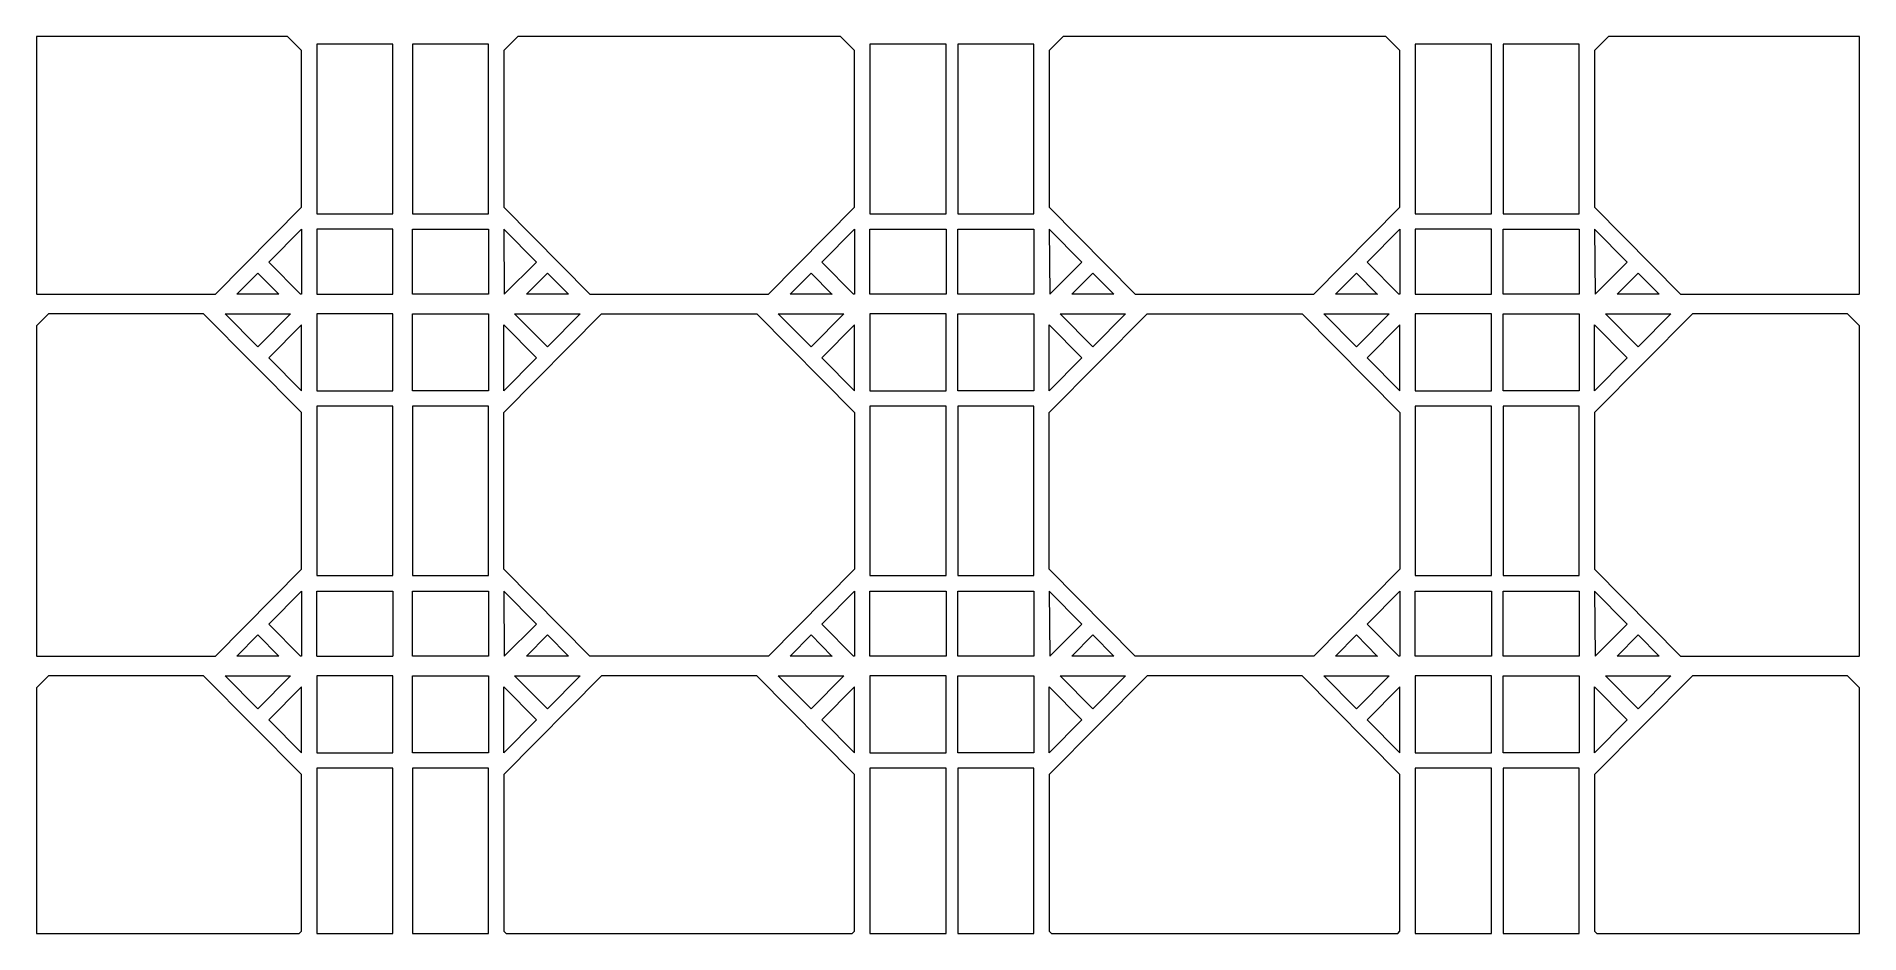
# Model space of a CAD drawing. Header units: millimetres. Extents: x -1200 to 1200, y -590 to 590.
import ezdxf

# ---------------------------------------------------------------- set-up
doc = ezdxf.new("R2010")
doc.units = ezdxf.units.MM
doc.header["$MEASUREMENT"] = 0
doc.layers.add('Layer 1', color=7, linetype='Continuous')

msp = doc.modelspace()

# ---------------------------------------------------------------- linework, layer by layer
at = {"layer": 'Layer 1', "color": 250, "lineweight": 9}
for points, knots in [([(-1200.05, 251.3248), (-1200.05, 251.3248), (-1200.05, 589.9734), (-1200.05, 589.9734), (-1200.05, 589.9734), (-869.6776, 589.9734), (-869.6776, 589.9734), (-869.6776, 589.9734), (-851.2222, 571.3541), (-851.2222, 571.3541), (-851.2222, 571.3541), (-851.2222, 365.2577), (-851.2222, 365.2577), (-851.2222, 365.2577), (-964.5364, 250.9375), (-964.5364, 250.9375), (-964.5364, 250.9375), (-1199.6661, 250.9375), (-1199.6661, 250.9375), (-1199.6661, 250.9375), (-1200.05, 251.3248), (-1200.05, 251.3248)], [0, 0, 0, 0, 0.142857143, 0.142857143, 0.142857143, 0.285714286, 0.285714286, 0.285714286, 0.428571429, 0.428571429, 0.428571429, 0.571428571, 0.571428571, 0.571428571, 0.714285714, 0.714285714, 0.714285714, 0.857142857, 0.857142857, 0.857142857, 1, 1, 1, 1]), ([(-730.8005, 356.8526), (-730.8005, 356.8526), (-831.1661, 356.8526), (-831.1661, 356.8526), (-831.1661, 356.8526), (-831.1661, 579.7164), (-831.1661, 579.7164), (-831.1661, 579.7164), (-730.8005, 579.7164), (-730.8005, 579.7164), (-730.8005, 579.7164), (-730.8005, 356.8526), (-730.8005, 356.8526)], [0, 0, 0, 0, 0.25, 0.25, 0.25, 0.5, 0.5, 0.5, 0.75, 0.75, 0.75, 1, 1, 1, 1]), ([(-604.8314, 356.8526), (-604.8314, 356.8526), (-705.197, 356.8526), (-705.197, 356.8526), (-705.197, 356.8526), (-705.197, 579.7164), (-705.197, 579.7164), (-705.197, 579.7164), (-604.8314, 579.7164), (-604.8314, 579.7164), (-604.8314, 579.7164), (-604.8314, 356.8526), (-604.8314, 356.8526)], [0, 0, 0, 0, 0.25, 0.25, 0.25, 0.5, 0.5, 0.5, 0.75, 0.75, 0.75, 1, 1, 1, 1]), ([(-566.3199, 589.9734), (-566.3199, 589.9734), (-141.4725, 589.9734), (-141.4725, 589.9734), (-141.4725, 589.9734), (-123.0171, 571.3541), (-123.0171, 571.3541), (-123.0171, 571.3541), (-123.0171, 365.2577), (-123.0171, 365.2577), (-123.0171, 365.2577), (-236.3314, 250.9375), (-236.3314, 250.9375), (-236.3314, 250.9375), (-471.4611, 250.9375), (-471.4611, 250.9375), (-471.4611, 250.9375), (-584.7753, 365.2577), (-584.7753, 365.2577), (-584.7753, 365.2577), (-584.7753, 571.3541), (-584.7753, 571.3541), (-584.7753, 571.3541), (-566.3199, 589.9734), (-566.3199, 589.9734)], [0, 0, 0, 0, 0.125, 0.125, 0.125, 0.25, 0.25, 0.25, 0.375, 0.375, 0.375, 0.5, 0.5, 0.5, 0.625, 0.625, 0.625, 0.75, 0.75, 0.75, 0.875, 0.875, 0.875, 1, 1, 1, 1]), ([(-2.5954, 356.8526), (-2.5954, 356.8526), (-102.961, 356.8526), (-102.961, 356.8526), (-102.961, 356.8526), (-102.961, 579.7164), (-102.961, 579.7164), (-102.961, 579.7164), (-2.5954, 579.7164), (-2.5954, 579.7164), (-2.5954, 579.7164), (-2.5954, 356.8526), (-2.5954, 356.8526)], [0, 0, 0, 0, 0.25, 0.25, 0.25, 0.5, 0.5, 0.5, 0.75, 0.75, 0.75, 1, 1, 1, 1]), ([(113.1172, 356.8526), (113.1172, 356.8526), (12.7516, 356.8526), (12.7516, 356.8526), (12.7516, 356.8526), (12.7516, 579.7164), (12.7516, 579.7164), (12.7516, 579.7164), (113.1172, 579.7164), (113.1172, 579.7164), (113.1172, 579.7164), (113.1172, 356.8526), (113.1172, 356.8526)], [0, 0, 0, 0, 0.25, 0.25, 0.25, 0.5, 0.5, 0.5, 0.75, 0.75, 0.75, 1, 1, 1, 1]), ([(151.6288, 589.9734), (151.6288, 589.9734), (576.4761, 589.9734), (576.4761, 589.9734), (576.4761, 589.9734), (594.9316, 571.3541), (594.9316, 571.3541), (594.9316, 571.3541), (594.9316, 365.2577), (594.9316, 365.2577), (594.9316, 365.2577), (481.6173, 250.9375), (481.6173, 250.9375), (481.6173, 250.9375), (246.4876, 250.9375), (246.4876, 250.9375), (246.4876, 250.9375), (133.1733, 365.2577), (133.1733, 365.2577), (133.1733, 365.2577), (133.1733, 571.3541), (133.1733, 571.3541), (133.1733, 571.3541), (151.6288, 589.9734), (151.6288, 589.9734)], [0, 0, 0, 0, 0.125, 0.125, 0.125, 0.25, 0.25, 0.25, 0.375, 0.375, 0.375, 0.5, 0.5, 0.5, 0.625, 0.625, 0.625, 0.75, 0.75, 0.75, 0.875, 0.875, 0.875, 1, 1, 1, 1]), ([(715.3533, 356.8526), (715.3533, 356.8526), (614.9877, 356.8526), (614.9877, 356.8526), (614.9877, 356.8526), (614.9877, 579.7164), (614.9877, 579.7164), (614.9877, 579.7164), (715.3533, 579.7164), (715.3533, 579.7164), (715.3533, 579.7164), (715.3533, 356.8526), (715.3533, 356.8526)], [0, 0, 0, 0, 0.25, 0.25, 0.25, 0.5, 0.5, 0.5, 0.75, 0.75, 0.75, 1, 1, 1, 1]), ([(831.0659, 356.8526), (831.0659, 356.8526), (730.7003, 356.8526), (730.7003, 356.8526), (730.7003, 356.8526), (730.7003, 579.7164), (730.7003, 579.7164), (730.7003, 579.7164), (831.0659, 579.7164), (831.0659, 579.7164), (831.0659, 579.7164), (831.0659, 356.8526), (831.0659, 356.8526)], [0, 0, 0, 0, 0.25, 0.25, 0.25, 0.5, 0.5, 0.5, 0.75, 0.75, 0.75, 1, 1, 1, 1]), ([(869.5774, 589.9734), (869.5774, 589.9734), (1199.95, 589.9734), (1199.95, 589.9734), (1199.95, 589.9734), (1199.95, 251.3249), (1199.95, 251.3249), (1199.95, 251.3249), (1199.566, 250.9375), (1199.566, 250.9375), (1199.566, 250.9375), (964.4363, 250.9375), (964.4363, 250.9375), (964.4363, 250.9375), (851.122, 365.2577), (851.122, 365.2577), (851.122, 365.2577), (851.122, 571.3541), (851.122, 571.3541), (851.122, 571.3541), (869.5774, 589.9734), (869.5774, 589.9734)], [0, 0, 0, 0, 0.142857143, 0.142857143, 0.142857143, 0.285714286, 0.285714286, 0.285714286, 0.428571429, 0.428571429, 0.428571429, 0.571428571, 0.571428571, 0.571428571, 0.714285714, 0.714285714, 0.714285714, 0.857142857, 0.857142857, 0.857142857, 1, 1, 1, 1]), ([(-852.5031, 250.9375), (-852.5031, 250.9375), (-851.2222, 250.9375), (-851.2222, 250.9375), (-851.2222, 250.9375), (-851.2222, 336.6118), (-851.2222, 336.6118), (-851.2222, 336.6118), (-894.3088, 293.1283), (-894.3088, 293.1283), (-894.3088, 293.1283), (-852.5031, 250.9375), (-852.5031, 250.9375)], [0, 0, 0, 0, 0.25, 0.25, 0.25, 0.5, 0.5, 0.5, 0.75, 0.75, 0.75, 1, 1, 1, 1]), ([(-730.8005, 250.9892), (-730.8005, 250.9892), (-831.1661, 250.9375), (-831.1661, 250.9375), (-831.1661, 250.9375), (-831.1661, 336.6118), (-831.1661, 336.6118), (-831.1661, 336.6118), (-730.8005, 336.6118), (-730.8005, 336.6118), (-730.8005, 336.6118), (-730.8005, 250.9892), (-730.8005, 250.9892)], [0, 0, 0, 0, 0.25, 0.25, 0.25, 0.5, 0.5, 0.5, 0.75, 0.75, 0.75, 1, 1, 1, 1]), ([(-705.197, 250.9375), (-705.197, 250.9375), (-604.8314, 250.9375), (-604.8314, 250.9375), (-604.8314, 250.9375), (-604.8314, 336.6118), (-604.8314, 336.6118), (-604.8314, 336.6118), (-705.197, 336.6118), (-705.197, 336.6118), (-705.197, 336.6118), (-705.197, 250.9375), (-705.197, 250.9375)], [0, 0, 0, 0, 0.25, 0.25, 0.25, 0.5, 0.5, 0.5, 0.75, 0.75, 0.75, 1, 1, 1, 1]), ([(-584.1342, 250.9375), (-584.1342, 250.9375), (-584.7753, 336.6118), (-584.7753, 336.6118), (-584.7753, 336.6118), (-541.6462, 293.1283), (-541.6462, 293.1283), (-541.6462, 293.1283), (-584.1342, 250.9375), (-584.1342, 250.9375)], [0, 0, 0, 0, 0.333333333, 0.333333333, 0.333333333, 0.666666667, 0.666666667, 0.666666667, 1, 1, 1, 1]), ([(-124.298, 250.9375), (-124.298, 250.9375), (-123.0171, 250.9375), (-123.0171, 250.9375), (-123.0171, 250.9375), (-123.0171, 336.6118), (-123.0171, 336.6118), (-123.0171, 336.6118), (-166.1038, 293.1283), (-166.1038, 293.1283), (-166.1038, 293.1283), (-124.298, 250.9375), (-124.298, 250.9375)], [0, 0, 0, 0, 0.25, 0.25, 0.25, 0.5, 0.5, 0.5, 0.75, 0.75, 0.75, 1, 1, 1, 1]), ([(-102.961, 250.9375), (-102.961, 250.9375), (-102.961, 250.9375), (-102.961, 250.9375), (-102.961, 250.9375), (-102.961, 250.9375), (-102.961, 250.9375), (-102.961, 250.9375), (-2.5954, 250.9375), (-2.5954, 250.9375), (-2.5954, 250.9375), (-2.5954, 251.041), (-2.5954, 251.041), (-2.5954, 251.041), (-2.5954, 336.6118), (-2.5954, 336.6118), (-2.5954, 336.6118), (-102.961, 336.6118), (-102.961, 336.6118), (-102.961, 336.6118), (-102.961, 250.9375), (-102.961, 250.9375)], [0, 0, 0, 0, 0.142857143, 0.142857143, 0.142857143, 0.285714286, 0.285714286, 0.285714286, 0.428571429, 0.428571429, 0.428571429, 0.571428571, 0.571428571, 0.571428571, 0.714285714, 0.714285714, 0.714285714, 0.857142857, 0.857142857, 0.857142857, 1, 1, 1, 1]), ([(12.7516, 250.9375), (12.7516, 250.9375), (113.1172, 250.9375), (113.1172, 250.9375), (113.1172, 250.9375), (113.1172, 336.6118), (113.1172, 336.6118), (113.1172, 336.6118), (12.7516, 336.6118), (12.7516, 336.6118), (12.7516, 336.6118), (12.7516, 250.9375), (12.7516, 250.9375)], [0, 0, 0, 0, 0.25, 0.25, 0.25, 0.5, 0.5, 0.5, 0.75, 0.75, 0.75, 1, 1, 1, 1]), ([(133.8145, 250.9375), (133.8145, 250.9375), (133.1733, 336.6118), (133.1733, 336.6118), (133.1733, 336.6118), (176.3025, 293.1283), (176.3025, 293.1283), (176.3025, 293.1283), (133.8145, 250.9375), (133.8145, 250.9375)], [0, 0, 0, 0, 0.333333333, 0.333333333, 0.333333333, 0.666666667, 0.666666667, 0.666666667, 1, 1, 1, 1]), ([(593.6507, 250.9375), (593.6507, 250.9375), (594.9316, 250.9375), (594.9316, 250.9375), (594.9316, 250.9375), (594.9316, 336.6118), (594.9316, 336.6118), (594.9316, 336.6118), (551.8449, 293.1283), (551.8449, 293.1283), (551.8449, 293.1283), (593.6507, 250.9375), (593.6507, 250.9375)], [0, 0, 0, 0, 0.25, 0.25, 0.25, 0.5, 0.5, 0.5, 0.75, 0.75, 0.75, 1, 1, 1, 1]), ([(715.3533, 251.041), (715.3533, 251.041), (715.3533, 250.9375), (715.3533, 250.9375), (715.3533, 250.9375), (614.9877, 250.9375), (614.9877, 250.9375), (614.9877, 250.9375), (614.9877, 336.6118), (614.9877, 336.6118), (614.9877, 336.6118), (715.3533, 336.6118), (715.3533, 336.6118), (715.3533, 336.6118), (715.3533, 251.041), (715.3533, 251.041)], [0, 0, 0, 0, 0.2, 0.2, 0.2, 0.4, 0.4, 0.4, 0.6, 0.6, 0.6, 0.8, 0.8, 0.8, 1, 1, 1, 1]), ([(730.7003, 250.9375), (730.7003, 250.9375), (831.0659, 250.9375), (831.0659, 250.9375), (831.0659, 250.9375), (831.0659, 336.6118), (831.0659, 336.6118), (831.0659, 336.6118), (730.7003, 336.6118), (730.7003, 336.6118), (730.7003, 336.6118), (730.7003, 250.9375), (730.7003, 250.9375)], [0, 0, 0, 0, 0.25, 0.25, 0.25, 0.5, 0.5, 0.5, 0.75, 0.75, 0.75, 1, 1, 1, 1]), ([(851.7631, 250.9375), (851.7631, 250.9375), (851.122, 336.6118), (851.122, 336.6118), (851.122, 336.6118), (894.2511, 293.1283), (894.2511, 293.1283), (894.2511, 293.1283), (851.7631, 250.9375), (851.7631, 250.9375)], [0, 0, 0, 0, 0.333333333, 0.333333333, 0.333333333, 0.666666667, 0.666666667, 0.666666667, 1, 1, 1, 1]), ([(-880.903, 250.9375), (-880.903, 250.9375), (-881.0054, 251.0408), (-881.0054, 251.0408), (-881.0054, 251.0408), (-908.5436, 278.8052), (-908.5436, 278.8052), (-908.5436, 278.8052), (-936.157, 250.9375), (-936.157, 250.9375), (-936.157, 250.9375), (-880.903, 250.9375), (-880.903, 250.9375)], [0, 0, 0, 0, 0.25, 0.25, 0.25, 0.5, 0.5, 0.5, 0.75, 0.75, 0.75, 1, 1, 1, 1]), ([(-555.0673, 250.9375), (-555.0673, 250.9375), (-499.8405, 250.9375), (-499.8405, 250.9375), (-499.8405, 250.9375), (-527.4539, 278.8052), (-527.4539, 278.8052), (-527.4539, 278.8052), (-555.0673, 250.9375), (-555.0673, 250.9375)], [0, 0, 0, 0, 0.333333333, 0.333333333, 0.333333333, 0.666666667, 0.666666667, 0.666666667, 1, 1, 1, 1]), ([(-152.6979, 250.9375), (-152.6979, 250.9375), (-152.8004, 251.0408), (-152.8004, 251.0408), (-152.8004, 251.0408), (-180.3385, 278.8052), (-180.3385, 278.8052), (-180.3385, 278.8052), (-207.9519, 250.9375), (-207.9519, 250.9375), (-207.9519, 250.9375), (-152.6979, 250.9375), (-152.6979, 250.9375)], [0, 0, 0, 0, 0.25, 0.25, 0.25, 0.5, 0.5, 0.5, 0.75, 0.75, 0.75, 1, 1, 1, 1]), ([(162.8814, 250.9375), (162.8814, 250.9375), (218.1082, 250.9375), (218.1082, 250.9375), (218.1082, 250.9375), (190.4948, 278.8052), (190.4948, 278.8052), (190.4948, 278.8052), (162.8814, 250.9375), (162.8814, 250.9375)], [0, 0, 0, 0, 0.333333333, 0.333333333, 0.333333333, 0.666666667, 0.666666667, 0.666666667, 1, 1, 1, 1]), ([(565.2507, 250.9375), (565.2507, 250.9375), (565.1483, 251.0408), (565.1483, 251.0408), (565.1483, 251.0408), (537.6101, 278.8052), (537.6101, 278.8052), (537.6101, 278.8052), (509.9967, 250.9375), (509.9967, 250.9375), (509.9967, 250.9375), (565.2507, 250.9375), (565.2507, 250.9375)], [0, 0, 0, 0, 0.25, 0.25, 0.25, 0.5, 0.5, 0.5, 0.75, 0.75, 0.75, 1, 1, 1, 1]), ([(880.83, 250.9375), (880.83, 250.9375), (936.0568, 250.9375), (936.0568, 250.9375), (936.0568, 250.9375), (908.4434, 278.8052), (908.4434, 278.8052), (908.4434, 278.8052), (880.83, 250.9375), (880.83, 250.9375)], [0, 0, 0, 0, 0.333333333, 0.333333333, 0.333333333, 0.666666667, 0.666666667, 0.666666667, 1, 1, 1, 1]), ([(-1200.05, -224.8155), (-1200.05, -224.8155), (-1200.05, 209.1467), (-1200.05, 209.1467), (-1200.05, 209.1467), (-1184.1877, 225.1498), (-1184.1877, 225.1498), (-1184.1877, 225.1498), (-980.0147, 225.1498), (-980.0147, 225.1498), (-980.0147, 225.1498), (-851.2222, 95.2138), (-851.2222, 95.2138), (-851.2222, 95.2138), (-851.2222, -110.8826), (-851.2222, -110.8826), (-851.2222, -110.8826), (-964.5364, -225.2029), (-964.5364, -225.2029), (-964.5364, -225.2029), (-1199.6661, -225.2029), (-1199.6661, -225.2029), (-1199.6661, -225.2029), (-1200.05, -224.8155), (-1200.05, -224.8155)], [0, 0, 0, 0, 0.125, 0.125, 0.125, 0.25, 0.25, 0.25, 0.375, 0.375, 0.375, 0.5, 0.5, 0.5, 0.625, 0.625, 0.625, 0.75, 0.75, 0.75, 0.875, 0.875, 0.875, 1, 1, 1, 1]), ([(-865.4145, 225.1498), (-865.4145, 225.1498), (-951.6303, 225.1498), (-951.6303, 225.1498), (-951.6303, 225.1498), (-908.5436, 181.6663), (-908.5436, 181.6663), (-908.5436, 181.6663), (-865.4145, 225.1498), (-865.4145, 225.1498)], [0, 0, 0, 0, 0.333333333, 0.333333333, 0.333333333, 0.666666667, 0.666666667, 0.666666667, 1, 1, 1, 1]), ([(-730.8005, 123.8597), (-730.8005, 123.8597), (-831.1661, 123.8597), (-831.1661, 123.8597), (-831.1661, 123.8597), (-831.1661, 225.1498), (-831.1661, 225.1498), (-831.1661, 225.1498), (-730.8005, 225.1498), (-730.8005, 225.1498), (-730.8005, 225.1498), (-730.8005, 123.8597), (-730.8005, 123.8597)], [0, 0, 0, 0, 0.25, 0.25, 0.25, 0.5, 0.5, 0.5, 0.75, 0.75, 0.75, 1, 1, 1, 1]), ([(-705.197, 225.1498), (-705.197, 225.1498), (-705.197, 123.8597), (-705.197, 123.8597), (-705.197, 123.8597), (-604.8314, 123.8597), (-604.8314, 123.8597), (-604.8314, 123.8597), (-604.8314, 225.1498), (-604.8314, 225.1498), (-604.8314, 225.1498), (-705.197, 225.1498), (-705.197, 225.1498)], [0, 0, 0, 0, 0.25, 0.25, 0.25, 0.5, 0.5, 0.5, 0.75, 0.75, 0.75, 1, 1, 1, 1]), ([(-251.8097, 225.1498), (-251.8097, 225.1498), (-455.9827, 225.1498), (-455.9827, 225.1498), (-455.9827, 225.1498), (-584.7753, 95.2138), (-584.7753, 95.2138), (-584.7753, 95.2138), (-584.7753, -110.8826), (-584.7753, -110.8826), (-584.7753, -110.8826), (-471.4611, -225.2029), (-471.4611, -225.2029), (-471.4611, -225.2029), (-236.3314, -225.2029), (-236.3314, -225.2029), (-236.3314, -225.2029), (-123.0171, -110.8826), (-123.0171, -110.8826), (-123.0171, -110.8826), (-123.0171, 95.2138), (-123.0171, 95.2138), (-123.0171, 95.2138), (-251.8097, 225.1498), (-251.8097, 225.1498)], [0, 0, 0, 0, 0.125, 0.125, 0.125, 0.25, 0.25, 0.25, 0.375, 0.375, 0.375, 0.5, 0.5, 0.5, 0.625, 0.625, 0.625, 0.75, 0.75, 0.75, 0.875, 0.875, 0.875, 1, 1, 1, 1]), ([(-484.3672, 225.1498), (-484.3672, 225.1498), (-570.5406, 225.1498), (-570.5406, 225.1498), (-570.5406, 225.1498), (-527.4539, 181.6663), (-527.4539, 181.6663), (-527.4539, 181.6663), (-484.3672, 225.1498), (-484.3672, 225.1498)], [0, 0, 0, 0, 0.333333333, 0.333333333, 0.333333333, 0.666666667, 0.666666667, 0.666666667, 1, 1, 1, 1]), ([(-137.2094, 225.1498), (-137.2094, 225.1498), (-223.4252, 225.1498), (-223.4252, 225.1498), (-223.4252, 225.1498), (-180.3385, 181.6663), (-180.3385, 181.6663), (-180.3385, 181.6663), (-137.2094, 225.1498), (-137.2094, 225.1498)], [0, 0, 0, 0, 0.333333333, 0.333333333, 0.333333333, 0.666666667, 0.666666667, 0.666666667, 1, 1, 1, 1]), ([(-2.5954, 123.8597), (-2.5954, 123.8597), (-102.961, 123.8597), (-102.961, 123.8597), (-102.961, 123.8597), (-102.961, 225.1498), (-102.961, 225.1498), (-102.961, 225.1498), (-2.5954, 225.1498), (-2.5954, 225.1498), (-2.5954, 225.1498), (-2.5954, 123.8597), (-2.5954, 123.8597)], [0, 0, 0, 0, 0.25, 0.25, 0.25, 0.5, 0.5, 0.5, 0.75, 0.75, 0.75, 1, 1, 1, 1]), ([(12.7516, 225.1498), (12.7516, 225.1498), (12.7516, 123.8597), (12.7516, 123.8597), (12.7516, 123.8597), (113.1172, 123.8597), (113.1172, 123.8597), (113.1172, 123.8597), (113.1172, 225.1498), (113.1172, 225.1498), (113.1172, 225.1498), (12.7516, 225.1498), (12.7516, 225.1498)], [0, 0, 0, 0, 0.25, 0.25, 0.25, 0.5, 0.5, 0.5, 0.75, 0.75, 0.75, 1, 1, 1, 1]), ([(466.139, 225.1498), (466.139, 225.1498), (261.9659, 225.1498), (261.9659, 225.1498), (261.9659, 225.1498), (133.1733, 95.2138), (133.1733, 95.2138), (133.1733, 95.2138), (133.1733, -110.8826), (133.1733, -110.8826), (133.1733, -110.8826), (246.4876, -225.2029), (246.4876, -225.2029), (246.4876, -225.2029), (481.6173, -225.2029), (481.6173, -225.2029), (481.6173, -225.2029), (594.9316, -110.8826), (594.9316, -110.8826), (594.9316, -110.8826), (594.9316, 95.2138), (594.9316, 95.2138), (594.9316, 95.2138), (466.139, 225.1498), (466.139, 225.1498)], [0, 0, 0, 0, 0.125, 0.125, 0.125, 0.25, 0.25, 0.25, 0.375, 0.375, 0.375, 0.5, 0.5, 0.5, 0.625, 0.625, 0.625, 0.75, 0.75, 0.75, 0.875, 0.875, 0.875, 1, 1, 1, 1]), ([(233.5815, 225.1498), (233.5815, 225.1498), (147.4081, 225.1498), (147.4081, 225.1498), (147.4081, 225.1498), (190.4948, 181.6663), (190.4948, 181.6663), (190.4948, 181.6663), (233.5815, 225.1498), (233.5815, 225.1498)], [0, 0, 0, 0, 0.333333333, 0.333333333, 0.333333333, 0.666666667, 0.666666667, 0.666666667, 1, 1, 1, 1]), ([(580.7393, 225.1498), (580.7393, 225.1498), (494.5234, 225.1498), (494.5234, 225.1498), (494.5234, 225.1498), (537.6101, 181.6663), (537.6101, 181.6663), (537.6101, 181.6663), (580.7393, 225.1498), (580.7393, 225.1498)], [0, 0, 0, 0, 0.333333333, 0.333333333, 0.333333333, 0.666666667, 0.666666667, 0.666666667, 1, 1, 1, 1]), ([(715.3533, 123.8597), (715.3533, 123.8597), (614.9877, 123.8597), (614.9877, 123.8597), (614.9877, 123.8597), (614.9877, 225.1498), (614.9877, 225.1498), (614.9877, 225.1498), (715.3533, 225.1498), (715.3533, 225.1498), (715.3533, 225.1498), (715.3533, 123.8597), (715.3533, 123.8597)], [0, 0, 0, 0, 0.25, 0.25, 0.25, 0.5, 0.5, 0.5, 0.75, 0.75, 0.75, 1, 1, 1, 1]), ([(730.7003, 225.1498), (730.7003, 225.1498), (730.7003, 123.8597), (730.7003, 123.8597), (730.7003, 123.8597), (831.0659, 123.8597), (831.0659, 123.8597), (831.0659, 123.8597), (831.0659, 225.1498), (831.0659, 225.1498), (831.0659, 225.1498), (730.7003, 225.1498), (730.7003, 225.1498)], [0, 0, 0, 0, 0.25, 0.25, 0.25, 0.5, 0.5, 0.5, 0.75, 0.75, 0.75, 1, 1, 1, 1]), ([(1199.95, 209.1466), (1199.95, 209.1466), (1199.95, -224.8154), (1199.95, -224.8154), (1199.95, -224.8154), (1199.566, -225.2029), (1199.566, -225.2029), (1199.566, -225.2029), (964.4363, -225.2029), (964.4363, -225.2029), (964.4363, -225.2029), (851.122, -110.8826), (851.122, -110.8826), (851.122, -110.8826), (851.122, 95.2138), (851.122, 95.2138), (851.122, 95.2138), (979.9146, 225.1498), (979.9146, 225.1498), (979.9146, 225.1498), (1184.0876, 225.1498), (1184.0876, 225.1498), (1184.0876, 225.1498), (1199.95, 209.1466), (1199.95, 209.1466)], [0, 0, 0, 0, 0.125, 0.125, 0.125, 0.25, 0.25, 0.25, 0.375, 0.375, 0.375, 0.5, 0.5, 0.5, 0.625, 0.625, 0.625, 0.75, 0.75, 0.75, 0.875, 0.875, 0.875, 1, 1, 1, 1]), ([(951.5301, 225.1498), (951.5301, 225.1498), (865.3567, 225.1498), (865.3567, 225.1498), (865.3567, 225.1498), (908.4434, 181.6663), (908.4434, 181.6663), (908.4434, 181.6663), (951.5301, 225.1498), (951.5301, 225.1498)], [0, 0, 0, 0, 0.333333333, 0.333333333, 0.333333333, 0.666666667, 0.666666667, 0.666666667, 1, 1, 1, 1]), ([(-894.3088, 167.3433), (-894.3088, 167.3433), (-851.2222, 210.8268), (-851.2222, 210.8268), (-851.2222, 210.8268), (-851.2222, 123.8597), (-851.2222, 123.8597), (-851.2222, 123.8597), (-894.3088, 167.3433), (-894.3088, 167.3433)], [0, 0, 0, 0, 0.333333333, 0.333333333, 0.333333333, 0.666666667, 0.666666667, 0.666666667, 1, 1, 1, 1]), ([(-541.6462, 167.3433), (-541.6462, 167.3433), (-584.7753, 210.8268), (-584.7753, 210.8268), (-584.7753, 210.8268), (-584.7753, 123.8597), (-584.7753, 123.8597), (-584.7753, 123.8597), (-541.6462, 167.3433), (-541.6462, 167.3433)], [0, 0, 0, 0, 0.333333333, 0.333333333, 0.333333333, 0.666666667, 0.666666667, 0.666666667, 1, 1, 1, 1]), ([(-166.1038, 167.3433), (-166.1038, 167.3433), (-123.0171, 210.8268), (-123.0171, 210.8268), (-123.0171, 210.8268), (-123.0171, 123.8597), (-123.0171, 123.8597), (-123.0171, 123.8597), (-166.1038, 167.3433), (-166.1038, 167.3433)], [0, 0, 0, 0, 0.333333333, 0.333333333, 0.333333333, 0.666666667, 0.666666667, 0.666666667, 1, 1, 1, 1]), ([(176.3025, 167.3433), (176.3025, 167.3433), (133.1733, 210.8268), (133.1733, 210.8268), (133.1733, 210.8268), (133.1733, 123.8597), (133.1733, 123.8597), (133.1733, 123.8597), (176.3025, 167.3433), (176.3025, 167.3433)], [0, 0, 0, 0, 0.333333333, 0.333333333, 0.333333333, 0.666666667, 0.666666667, 0.666666667, 1, 1, 1, 1]), ([(551.8449, 167.3433), (551.8449, 167.3433), (594.9316, 210.8268), (594.9316, 210.8268), (594.9316, 210.8268), (594.9316, 123.8597), (594.9316, 123.8597), (594.9316, 123.8597), (551.8449, 167.3433), (551.8449, 167.3433)], [0, 0, 0, 0, 0.333333333, 0.333333333, 0.333333333, 0.666666667, 0.666666667, 0.666666667, 1, 1, 1, 1]), ([(894.2511, 167.3433), (894.2511, 167.3433), (851.122, 210.8268), (851.122, 210.8268), (851.122, 210.8268), (851.122, 123.8597), (851.122, 123.8597), (851.122, 123.8597), (894.2511, 167.3433), (894.2511, 167.3433)], [0, 0, 0, 0, 0.333333333, 0.333333333, 0.333333333, 0.666666667, 0.666666667, 0.666666667, 1, 1, 1, 1]), ([(-730.8005, -119.2878), (-730.8005, -119.2878), (-831.1661, -119.2878), (-831.1661, -119.2878), (-831.1661, -119.2878), (-831.1661, 103.5761), (-831.1661, 103.5761), (-831.1661, 103.5761), (-730.8005, 103.5761), (-730.8005, 103.5761), (-730.8005, 103.5761), (-730.8005, -119.2878), (-730.8005, -119.2878)], [0, 0, 0, 0, 0.25, 0.25, 0.25, 0.5, 0.5, 0.5, 0.75, 0.75, 0.75, 1, 1, 1, 1]), ([(-604.8314, -119.2878), (-604.8314, -119.2878), (-705.197, -119.2878), (-705.197, -119.2878), (-705.197, -119.2878), (-705.197, 103.5761), (-705.197, 103.5761), (-705.197, 103.5761), (-604.8314, 103.5761), (-604.8314, 103.5761), (-604.8314, 103.5761), (-604.8314, -119.2878), (-604.8314, -119.2878)], [0, 0, 0, 0, 0.25, 0.25, 0.25, 0.5, 0.5, 0.5, 0.75, 0.75, 0.75, 1, 1, 1, 1]), ([(-2.5954, -119.2878), (-2.5954, -119.2878), (-102.961, -119.2878), (-102.961, -119.2878), (-102.961, -119.2878), (-102.961, 103.5761), (-102.961, 103.5761), (-102.961, 103.5761), (-2.5954, 103.5761), (-2.5954, 103.5761), (-2.5954, 103.5761), (-2.5954, -119.2878), (-2.5954, -119.2878)], [0, 0, 0, 0, 0.25, 0.25, 0.25, 0.5, 0.5, 0.5, 0.75, 0.75, 0.75, 1, 1, 1, 1]), ([(113.1172, -119.2878), (113.1172, -119.2878), (12.7516, -119.2878), (12.7516, -119.2878), (12.7516, -119.2878), (12.7516, 103.5761), (12.7516, 103.5761), (12.7516, 103.5761), (113.1172, 103.5761), (113.1172, 103.5761), (113.1172, 103.5761), (113.1172, -119.2878), (113.1172, -119.2878)], [0, 0, 0, 0, 0.25, 0.25, 0.25, 0.5, 0.5, 0.5, 0.75, 0.75, 0.75, 1, 1, 1, 1]), ([(715.3533, -119.2878), (715.3533, -119.2878), (614.9877, -119.2878), (614.9877, -119.2878), (614.9877, -119.2878), (614.9877, 103.5761), (614.9877, 103.5761), (614.9877, 103.5761), (715.3533, 103.5761), (715.3533, 103.5761), (715.3533, 103.5761), (715.3533, -119.2878), (715.3533, -119.2878)], [0, 0, 0, 0, 0.25, 0.25, 0.25, 0.5, 0.5, 0.5, 0.75, 0.75, 0.75, 1, 1, 1, 1]), ([(831.0659, -119.2878), (831.0659, -119.2878), (730.7003, -119.2878), (730.7003, -119.2878), (730.7003, -119.2878), (730.7003, 103.5761), (730.7003, 103.5761), (730.7003, 103.5761), (831.0659, 103.5761), (831.0659, 103.5761), (831.0659, 103.5761), (831.0659, -119.2878), (831.0659, -119.2878)], [0, 0, 0, 0, 0.25, 0.25, 0.25, 0.5, 0.5, 0.5, 0.75, 0.75, 0.75, 1, 1, 1, 1]), ([(-852.5031, -225.2029), (-852.5031, -225.2029), (-851.2222, -225.2029), (-851.2222, -225.2029), (-851.2222, -225.2029), (-851.2222, -139.5286), (-851.2222, -139.5286), (-851.2222, -139.5286), (-894.3088, -183.0121), (-894.3088, -183.0121), (-894.3088, -183.0121), (-852.5031, -225.2029), (-852.5031, -225.2029)], [0, 0, 0, 0, 0.25, 0.25, 0.25, 0.5, 0.5, 0.5, 0.75, 0.75, 0.75, 1, 1, 1, 1]), ([(-831.1661, -225.2029), (-831.1661, -225.2029), (-831.1661, -139.5286), (-831.1661, -139.5286), (-831.1661, -139.5286), (-730.8005, -139.5286), (-730.8005, -139.5286), (-730.8005, -139.5286), (-730.8005, -224.9959), (-730.8005, -224.9959), (-730.8005, -224.9959), (-730.8005, -225.0994), (-730.8005, -225.0994), (-730.8005, -225.0994), (-730.8005, -224.9959), (-730.8005, -224.9959), (-730.8005, -224.9959), (-730.8005, -225.0994), (-730.8005, -225.0994)], [0, 0, 0, 0, 0.166666667, 0.166666667, 0.166666667, 0.333333333, 0.333333333, 0.333333333, 0.5, 0.5, 0.5, 0.666666667, 0.666666667, 0.666666667, 0.833333333, 0.833333333, 0.833333333, 1, 1, 1, 1]), ([(-705.197, -225.2029), (-705.197, -225.2029), (-604.8314, -225.2029), (-604.8314, -225.2029), (-604.8314, -225.2029), (-604.8314, -139.5286), (-604.8314, -139.5286), (-604.8314, -139.5286), (-705.197, -139.5286), (-705.197, -139.5286), (-705.197, -139.5286), (-705.197, -225.2029), (-705.197, -225.2029)], [0, 0, 0, 0, 0.25, 0.25, 0.25, 0.5, 0.5, 0.5, 0.75, 0.75, 0.75, 1, 1, 1, 1]), ([(-584.1342, -225.2029), (-584.1342, -225.2029), (-584.7753, -139.5286), (-584.7753, -139.5286), (-584.7753, -139.5286), (-541.6462, -183.0121), (-541.6462, -183.0121), (-541.6462, -183.0121), (-584.1342, -225.2029), (-584.1342, -225.2029)], [0, 0, 0, 0, 0.333333333, 0.333333333, 0.333333333, 0.666666667, 0.666666667, 0.666666667, 1, 1, 1, 1]), ([(-124.298, -225.2029), (-124.298, -225.2029), (-123.0171, -225.2029), (-123.0171, -225.2029), (-123.0171, -225.2029), (-123.0171, -139.5286), (-123.0171, -139.5286), (-123.0171, -139.5286), (-166.1038, -183.0121), (-166.1038, -183.0121), (-166.1038, -183.0121), (-124.298, -225.2029), (-124.298, -225.2029)], [0, 0, 0, 0, 0.25, 0.25, 0.25, 0.5, 0.5, 0.5, 0.75, 0.75, 0.75, 1, 1, 1, 1]), ([(-102.961, -225.2029), (-102.961, -225.2029), (-102.961, -225.2029), (-102.961, -225.2029), (-102.961, -225.2029), (-102.961, -225.2029), (-102.961, -225.2029), (-102.961, -225.2029), (-2.5954, -225.2029), (-2.5954, -225.2029), (-2.5954, -225.2029), (-2.5954, -139.5286), (-2.5954, -139.5286), (-2.5954, -139.5286), (-102.961, -139.5286), (-102.961, -139.5286), (-102.961, -139.5286), (-102.961, -225.2029), (-102.961, -225.2029)], [0, 0, 0, 0, 0.166666667, 0.166666667, 0.166666667, 0.333333333, 0.333333333, 0.333333333, 0.5, 0.5, 0.5, 0.666666667, 0.666666667, 0.666666667, 0.833333333, 0.833333333, 0.833333333, 1, 1, 1, 1]), ([(12.7516, -225.2029), (12.7516, -225.2029), (113.1172, -225.2029), (113.1172, -225.2029), (113.1172, -225.2029), (113.1172, -139.5286), (113.1172, -139.5286), (113.1172, -139.5286), (12.7516, -139.5286), (12.7516, -139.5286), (12.7516, -139.5286), (12.7516, -225.2029), (12.7516, -225.2029)], [0, 0, 0, 0, 0.25, 0.25, 0.25, 0.5, 0.5, 0.5, 0.75, 0.75, 0.75, 1, 1, 1, 1]), ([(133.8145, -225.2029), (133.8145, -225.2029), (133.1733, -139.5286), (133.1733, -139.5286), (133.1733, -139.5286), (176.3025, -183.0121), (176.3025, -183.0121), (176.3025, -183.0121), (133.8145, -225.2029), (133.8145, -225.2029)], [0, 0, 0, 0, 0.333333333, 0.333333333, 0.333333333, 0.666666667, 0.666666667, 0.666666667, 1, 1, 1, 1]), ([(593.6507, -225.2029), (593.6507, -225.2029), (594.9316, -225.2029), (594.9316, -225.2029), (594.9316, -225.2029), (594.9316, -139.5286), (594.9316, -139.5286), (594.9316, -139.5286), (551.8449, -183.0121), (551.8449, -183.0121), (551.8449, -183.0121), (593.6507, -225.2029), (593.6507, -225.2029)], [0, 0, 0, 0, 0.25, 0.25, 0.25, 0.5, 0.5, 0.5, 0.75, 0.75, 0.75, 1, 1, 1, 1]), ([(614.9877, -225.2029), (614.9877, -225.2029), (715.3533, -225.2029), (715.3533, -225.2029), (715.3533, -225.2029), (715.3533, -225.0994), (715.3533, -225.0994), (715.3533, -225.0994), (715.3533, -139.5286), (715.3533, -139.5286), (715.3533, -139.5286), (614.9877, -139.5286), (614.9877, -139.5286), (614.9877, -139.5286), (614.9877, -225.2029), (614.9877, -225.2029)], [0, 0, 0, 0, 0.2, 0.2, 0.2, 0.4, 0.4, 0.4, 0.6, 0.6, 0.6, 0.8, 0.8, 0.8, 1, 1, 1, 1]), ([(730.7003, -225.2029), (730.7003, -225.2029), (831.0659, -225.2029), (831.0659, -225.2029), (831.0659, -225.2029), (831.0659, -139.5286), (831.0659, -139.5286), (831.0659, -139.5286), (730.7003, -139.5286), (730.7003, -139.5286), (730.7003, -139.5286), (730.7003, -225.2029), (730.7003, -225.2029)], [0, 0, 0, 0, 0.25, 0.25, 0.25, 0.5, 0.5, 0.5, 0.75, 0.75, 0.75, 1, 1, 1, 1]), ([(851.7631, -225.2029), (851.7631, -225.2029), (851.122, -139.5286), (851.122, -139.5286), (851.122, -139.5286), (894.2511, -183.0121), (894.2511, -183.0121), (894.2511, -183.0121), (851.7631, -225.2029), (851.7631, -225.2029)], [0, 0, 0, 0, 0.333333333, 0.333333333, 0.333333333, 0.666666667, 0.666666667, 0.666666667, 1, 1, 1, 1]), ([(-880.903, -225.2029), (-880.903, -225.2029), (-881.0054, -225.0996), (-881.0054, -225.0996), (-881.0054, -225.0996), (-908.5436, -197.3351), (-908.5436, -197.3351), (-908.5436, -197.3351), (-936.157, -225.2029), (-936.157, -225.2029), (-936.157, -225.2029), (-880.903, -225.2029), (-880.903, -225.2029)], [0, 0, 0, 0, 0.25, 0.25, 0.25, 0.5, 0.5, 0.5, 0.75, 0.75, 0.75, 1, 1, 1, 1]), ([(-555.0673, -225.2029), (-555.0673, -225.2029), (-499.8405, -225.2029), (-499.8405, -225.2029), (-499.8405, -225.2029), (-527.4539, -197.3351), (-527.4539, -197.3351), (-527.4539, -197.3351), (-555.0673, -225.2029), (-555.0673, -225.2029)], [0, 0, 0, 0, 0.333333333, 0.333333333, 0.333333333, 0.666666667, 0.666666667, 0.666666667, 1, 1, 1, 1]), ([(-152.6979, -225.2029), (-152.6979, -225.2029), (-152.8004, -225.0996), (-152.8004, -225.0996), (-152.8004, -225.0996), (-180.3385, -197.3351), (-180.3385, -197.3351), (-180.3385, -197.3351), (-207.9519, -225.2029), (-207.9519, -225.2029), (-207.9519, -225.2029), (-152.6979, -225.2029), (-152.6979, -225.2029)], [0, 0, 0, 0, 0.25, 0.25, 0.25, 0.5, 0.5, 0.5, 0.75, 0.75, 0.75, 1, 1, 1, 1]), ([(162.8814, -225.2029), (162.8814, -225.2029), (218.1082, -225.2029), (218.1082, -225.2029), (218.1082, -225.2029), (190.4948, -197.3351), (190.4948, -197.3351), (190.4948, -197.3351), (162.8814, -225.2029), (162.8814, -225.2029)], [0, 0, 0, 0, 0.333333333, 0.333333333, 0.333333333, 0.666666667, 0.666666667, 0.666666667, 1, 1, 1, 1]), ([(565.2507, -225.2029), (565.2507, -225.2029), (565.1483, -225.0996), (565.1483, -225.0996), (565.1483, -225.0996), (537.6101, -197.3351), (537.6101, -197.3351), (537.6101, -197.3351), (509.9967, -225.2029), (509.9967, -225.2029), (509.9967, -225.2029), (565.2507, -225.2029), (565.2507, -225.2029)], [0, 0, 0, 0, 0.25, 0.25, 0.25, 0.5, 0.5, 0.5, 0.75, 0.75, 0.75, 1, 1, 1, 1]), ([(880.83, -225.2029), (880.83, -225.2029), (936.0568, -225.2029), (936.0568, -225.2029), (936.0568, -225.2029), (908.4434, -197.3351), (908.4434, -197.3351), (908.4434, -197.3351), (880.83, -225.2029), (880.83, -225.2029)], [0, 0, 0, 0, 0.333333333, 0.333333333, 0.333333333, 0.666666667, 0.666666667, 0.666666667, 1, 1, 1, 1]), ([(-1200.05, -590.0266), (-1200.05, -590.0266), (-1200.05, -266.9936), (-1200.05, -266.9936), (-1200.05, -266.9936), (-1184.1877, -250.9906), (-1184.1877, -250.9906), (-1184.1877, -250.9906), (-980.0147, -250.9906), (-980.0147, -250.9906), (-980.0147, -250.9906), (-851.2222, -380.9265), (-851.2222, -380.9265), (-851.2222, -380.9265), (-851.2222, -587.023), (-851.2222, -587.023), (-851.2222, -587.023), (-854.1994, -590.0266), (-854.1994, -590.0266), (-854.1994, -590.0266), (-1200.05, -590.0266), (-1200.05, -590.0266)], [0, 0, 0, 0, 0.142857143, 0.142857143, 0.142857143, 0.285714286, 0.285714286, 0.285714286, 0.428571429, 0.428571429, 0.428571429, 0.571428571, 0.571428571, 0.571428571, 0.714285714, 0.714285714, 0.714285714, 0.857142857, 0.857142857, 0.857142857, 1, 1, 1, 1]), ([(-865.4145, -250.9906), (-865.4145, -250.9906), (-951.6303, -250.9906), (-951.6303, -250.9906), (-951.6303, -250.9906), (-908.5436, -294.4741), (-908.5436, -294.4741), (-908.5436, -294.4741), (-865.4145, -250.9906), (-865.4145, -250.9906)], [0, 0, 0, 0, 0.333333333, 0.333333333, 0.333333333, 0.666666667, 0.666666667, 0.666666667, 1, 1, 1, 1]), ([(-730.8005, -352.2806), (-730.8005, -352.2806), (-831.1661, -352.2806), (-831.1661, -352.2806), (-831.1661, -352.2806), (-831.1661, -250.9906), (-831.1661, -250.9906), (-831.1661, -250.9906), (-730.8005, -250.9906), (-730.8005, -250.9906), (-730.8005, -250.9906), (-730.8005, -352.2806), (-730.8005, -352.2806)], [0, 0, 0, 0, 0.25, 0.25, 0.25, 0.5, 0.5, 0.5, 0.75, 0.75, 0.75, 1, 1, 1, 1]), ([(-705.197, -250.9906), (-705.197, -250.9906), (-705.197, -352.2806), (-705.197, -352.2806), (-705.197, -352.2806), (-604.8314, -352.2806), (-604.8314, -352.2806), (-604.8314, -352.2806), (-604.8314, -250.9906), (-604.8314, -250.9906), (-604.8314, -250.9906), (-705.197, -250.9906), (-705.197, -250.9906)], [0, 0, 0, 0, 0.25, 0.25, 0.25, 0.5, 0.5, 0.5, 0.75, 0.75, 0.75, 1, 1, 1, 1]), ([(-125.9943, -590.0266), (-125.9943, -590.0266), (-581.7981, -590.0266), (-581.7981, -590.0266), (-581.7981, -590.0266), (-584.7753, -587.023), (-584.7753, -587.023), (-584.7753, -587.023), (-584.7753, -380.9265), (-584.7753, -380.9265), (-584.7753, -380.9265), (-455.9827, -250.9906), (-455.9827, -250.9906), (-455.9827, -250.9906), (-251.8097, -250.9906), (-251.8097, -250.9906), (-251.8097, -250.9906), (-123.0171, -380.9265), (-123.0171, -380.9265), (-123.0171, -380.9265), (-123.0171, -587.023), (-123.0171, -587.023), (-123.0171, -587.023), (-125.9943, -590.0266), (-125.9943, -590.0266)], [0, 0, 0, 0, 0.125, 0.125, 0.125, 0.25, 0.25, 0.25, 0.375, 0.375, 0.375, 0.5, 0.5, 0.5, 0.625, 0.625, 0.625, 0.75, 0.75, 0.75, 0.875, 0.875, 0.875, 1, 1, 1, 1]), ([(-484.3672, -250.9906), (-484.3672, -250.9906), (-570.5406, -250.9906), (-570.5406, -250.9906), (-570.5406, -250.9906), (-527.4539, -294.4741), (-527.4539, -294.4741), (-527.4539, -294.4741), (-484.3672, -250.9906), (-484.3672, -250.9906)], [0, 0, 0, 0, 0.333333333, 0.333333333, 0.333333333, 0.666666667, 0.666666667, 0.666666667, 1, 1, 1, 1]), ([(-137.2094, -250.9906), (-137.2094, -250.9906), (-223.4252, -250.9906), (-223.4252, -250.9906), (-223.4252, -250.9906), (-180.3385, -294.4741), (-180.3385, -294.4741), (-180.3385, -294.4741), (-137.2094, -250.9906), (-137.2094, -250.9906)], [0, 0, 0, 0, 0.333333333, 0.333333333, 0.333333333, 0.666666667, 0.666666667, 0.666666667, 1, 1, 1, 1]), ([(-2.5954, -352.2806), (-2.5954, -352.2806), (-102.961, -352.2806), (-102.961, -352.2806), (-102.961, -352.2806), (-102.961, -250.9906), (-102.961, -250.9906), (-102.961, -250.9906), (-2.5954, -250.9906), (-2.5954, -250.9906), (-2.5954, -250.9906), (-2.5954, -352.2806), (-2.5954, -352.2806)], [0, 0, 0, 0, 0.25, 0.25, 0.25, 0.5, 0.5, 0.5, 0.75, 0.75, 0.75, 1, 1, 1, 1]), ([(12.7516, -250.9906), (12.7516, -250.9906), (12.7516, -352.2806), (12.7516, -352.2806), (12.7516, -352.2806), (113.1172, -352.2806), (113.1172, -352.2806), (113.1172, -352.2806), (113.1172, -250.9906), (113.1172, -250.9906), (113.1172, -250.9906), (12.7516, -250.9906), (12.7516, -250.9906)], [0, 0, 0, 0, 0.25, 0.25, 0.25, 0.5, 0.5, 0.5, 0.75, 0.75, 0.75, 1, 1, 1, 1]), ([(591.9543, -590.0266), (591.9543, -590.0266), (136.1506, -590.0266), (136.1506, -590.0266), (136.1506, -590.0266), (133.1733, -587.023), (133.1733, -587.023), (133.1733, -587.023), (133.1733, -380.9265), (133.1733, -380.9265), (133.1733, -380.9265), (261.9659, -250.9906), (261.9659, -250.9906), (261.9659, -250.9906), (466.139, -250.9906), (466.139, -250.9906), (466.139, -250.9906), (594.9316, -380.9265), (594.9316, -380.9265), (594.9316, -380.9265), (594.9316, -587.023), (594.9316, -587.023), (594.9316, -587.023), (591.9543, -590.0266), (591.9543, -590.0266)], [0, 0, 0, 0, 0.125, 0.125, 0.125, 0.25, 0.25, 0.25, 0.375, 0.375, 0.375, 0.5, 0.5, 0.5, 0.625, 0.625, 0.625, 0.75, 0.75, 0.75, 0.875, 0.875, 0.875, 1, 1, 1, 1]), ([(233.5815, -250.9906), (233.5815, -250.9906), (147.4081, -250.9906), (147.4081, -250.9906), (147.4081, -250.9906), (190.4948, -294.4741), (190.4948, -294.4741), (190.4948, -294.4741), (233.5815, -250.9906), (233.5815, -250.9906)], [0, 0, 0, 0, 0.333333333, 0.333333333, 0.333333333, 0.666666667, 0.666666667, 0.666666667, 1, 1, 1, 1]), ([(580.7393, -250.9906), (580.7393, -250.9906), (494.5234, -250.9906), (494.5234, -250.9906), (494.5234, -250.9906), (537.6101, -294.4741), (537.6101, -294.4741), (537.6101, -294.4741), (580.7393, -250.9906), (580.7393, -250.9906)], [0, 0, 0, 0, 0.333333333, 0.333333333, 0.333333333, 0.666666667, 0.666666667, 0.666666667, 1, 1, 1, 1]), ([(715.3533, -352.2806), (715.3533, -352.2806), (614.9877, -352.2806), (614.9877, -352.2806), (614.9877, -352.2806), (614.9877, -250.9906), (614.9877, -250.9906), (614.9877, -250.9906), (715.3533, -250.9906), (715.3533, -250.9906), (715.3533, -250.9906), (715.3533, -352.2806), (715.3533, -352.2806)], [0, 0, 0, 0, 0.25, 0.25, 0.25, 0.5, 0.5, 0.5, 0.75, 0.75, 0.75, 1, 1, 1, 1]), ([(730.7003, -250.9906), (730.7003, -250.9906), (730.7003, -352.2806), (730.7003, -352.2806), (730.7003, -352.2806), (831.0659, -352.2806), (831.0659, -352.2806), (831.0659, -352.2806), (831.0659, -250.9906), (831.0659, -250.9906), (831.0659, -250.9906), (730.7003, -250.9906), (730.7003, -250.9906)], [0, 0, 0, 0, 0.25, 0.25, 0.25, 0.5, 0.5, 0.5, 0.75, 0.75, 0.75, 1, 1, 1, 1]), ([(1199.95, -266.9937), (1199.95, -266.9937), (1199.95, -590.0266), (1199.95, -590.0266), (1199.95, -590.0266), (854.0992, -590.0266), (854.0992, -590.0266), (854.0992, -590.0266), (851.122, -587.023), (851.122, -587.023), (851.122, -587.023), (851.122, -380.9265), (851.122, -380.9265), (851.122, -380.9265), (979.9146, -250.9906), (979.9146, -250.9906), (979.9146, -250.9906), (1184.0876, -250.9906), (1184.0876, -250.9906), (1184.0876, -250.9906), (1199.95, -266.9937), (1199.95, -266.9937)], [0, 0, 0, 0, 0.142857143, 0.142857143, 0.142857143, 0.285714286, 0.285714286, 0.285714286, 0.428571429, 0.428571429, 0.428571429, 0.571428571, 0.571428571, 0.571428571, 0.714285714, 0.714285714, 0.714285714, 0.857142857, 0.857142857, 0.857142857, 1, 1, 1, 1]), ([(951.5301, -250.9906), (951.5301, -250.9906), (865.3567, -250.9906), (865.3567, -250.9906), (865.3567, -250.9906), (908.4434, -294.4741), (908.4434, -294.4741), (908.4434, -294.4741), (951.5301, -250.9906), (951.5301, -250.9906)], [0, 0, 0, 0, 0.333333333, 0.333333333, 0.333333333, 0.666666667, 0.666666667, 0.666666667, 1, 1, 1, 1]), ([(-894.3088, -308.7971), (-894.3088, -308.7971), (-851.2222, -265.3136), (-851.2222, -265.3136), (-851.2222, -265.3136), (-851.2222, -352.2806), (-851.2222, -352.2806), (-851.2222, -352.2806), (-894.3088, -308.7971), (-894.3088, -308.7971)], [0, 0, 0, 0, 0.333333333, 0.333333333, 0.333333333, 0.666666667, 0.666666667, 0.666666667, 1, 1, 1, 1]), ([(-541.6462, -308.7971), (-541.6462, -308.7971), (-584.7753, -265.3136), (-584.7753, -265.3136), (-584.7753, -265.3136), (-584.7753, -352.2806), (-584.7753, -352.2806), (-584.7753, -352.2806), (-541.6462, -308.7971), (-541.6462, -308.7971)], [0, 0, 0, 0, 0.333333333, 0.333333333, 0.333333333, 0.666666667, 0.666666667, 0.666666667, 1, 1, 1, 1]), ([(-166.1038, -308.7971), (-166.1038, -308.7971), (-123.0171, -265.3136), (-123.0171, -265.3136), (-123.0171, -265.3136), (-123.0171, -352.2806), (-123.0171, -352.2806), (-123.0171, -352.2806), (-166.1038, -308.7971), (-166.1038, -308.7971)], [0, 0, 0, 0, 0.333333333, 0.333333333, 0.333333333, 0.666666667, 0.666666667, 0.666666667, 1, 1, 1, 1]), ([(176.3025, -308.7971), (176.3025, -308.7971), (133.1733, -265.3136), (133.1733, -265.3136), (133.1733, -265.3136), (133.1733, -352.2806), (133.1733, -352.2806), (133.1733, -352.2806), (176.3025, -308.7971), (176.3025, -308.7971)], [0, 0, 0, 0, 0.333333333, 0.333333333, 0.333333333, 0.666666667, 0.666666667, 0.666666667, 1, 1, 1, 1]), ([(551.8449, -308.7971), (551.8449, -308.7971), (594.9316, -265.3136), (594.9316, -265.3136), (594.9316, -265.3136), (594.9316, -352.2806), (594.9316, -352.2806), (594.9316, -352.2806), (551.8449, -308.7971), (551.8449, -308.7971)], [0, 0, 0, 0, 0.333333333, 0.333333333, 0.333333333, 0.666666667, 0.666666667, 0.666666667, 1, 1, 1, 1]), ([(894.2511, -308.7971), (894.2511, -308.7971), (851.122, -265.3136), (851.122, -265.3136), (851.122, -265.3136), (851.122, -352.2806), (851.122, -352.2806), (851.122, -352.2806), (894.2511, -308.7971), (894.2511, -308.7971)], [0, 0, 0, 0, 0.333333333, 0.333333333, 0.333333333, 0.666666667, 0.666666667, 0.666666667, 1, 1, 1, 1]), ([(-730.8005, -590.0266), (-730.8005, -590.0266), (-831.1661, -590.0266), (-831.1661, -590.0266), (-831.1661, -590.0266), (-831.1661, -372.5643), (-831.1661, -372.5643), (-831.1661, -372.5643), (-730.8005, -372.5643), (-730.8005, -372.5643), (-730.8005, -372.5643), (-730.8005, -590.0266), (-730.8005, -590.0266)], [0, 0, 0, 0, 0.25, 0.25, 0.25, 0.5, 0.5, 0.5, 0.75, 0.75, 0.75, 1, 1, 1, 1]), ([(-604.8314, -590.0266), (-604.8314, -590.0266), (-705.197, -590.0266), (-705.197, -590.0266), (-705.197, -590.0266), (-705.197, -372.5643), (-705.197, -372.5643), (-705.197, -372.5643), (-604.8314, -372.5643), (-604.8314, -372.5643), (-604.8314, -372.5643), (-604.8314, -590.0266), (-604.8314, -590.0266)], [0, 0, 0, 0, 0.25, 0.25, 0.25, 0.5, 0.5, 0.5, 0.75, 0.75, 0.75, 1, 1, 1, 1]), ([(-2.5954, -590.0266), (-2.5954, -590.0266), (-102.961, -590.0266), (-102.961, -590.0266), (-102.961, -590.0266), (-102.961, -372.5643), (-102.961, -372.5643), (-102.961, -372.5643), (-2.5954, -372.5643), (-2.5954, -372.5643), (-2.5954, -372.5643), (-2.5954, -590.0266), (-2.5954, -590.0266)], [0, 0, 0, 0, 0.25, 0.25, 0.25, 0.5, 0.5, 0.5, 0.75, 0.75, 0.75, 1, 1, 1, 1]), ([(113.1172, -590.0266), (113.1172, -590.0266), (12.7516, -590.0266), (12.7516, -590.0266), (12.7516, -590.0266), (12.7516, -372.5643), (12.7516, -372.5643), (12.7516, -372.5643), (113.1172, -372.5643), (113.1172, -372.5643), (113.1172, -372.5643), (113.1172, -590.0266), (113.1172, -590.0266)], [0, 0, 0, 0, 0.25, 0.25, 0.25, 0.5, 0.5, 0.5, 0.75, 0.75, 0.75, 1, 1, 1, 1]), ([(715.3533, -590.0266), (715.3533, -590.0266), (614.9877, -590.0266), (614.9877, -590.0266), (614.9877, -590.0266), (614.9877, -372.5643), (614.9877, -372.5643), (614.9877, -372.5643), (715.3533, -372.5643), (715.3533, -372.5643), (715.3533, -372.5643), (715.3533, -590.0266), (715.3533, -590.0266)], [0, 0, 0, 0, 0.25, 0.25, 0.25, 0.5, 0.5, 0.5, 0.75, 0.75, 0.75, 1, 1, 1, 1]), ([(831.0659, -590.0266), (831.0659, -590.0266), (730.7003, -590.0266), (730.7003, -590.0266), (730.7003, -590.0266), (730.7003, -372.5643), (730.7003, -372.5643), (730.7003, -372.5643), (831.0659, -372.5643), (831.0659, -372.5643), (831.0659, -372.5643), (831.0659, -590.0266), (831.0659, -590.0266)], [0, 0, 0, 0, 0.25, 0.25, 0.25, 0.5, 0.5, 0.5, 0.75, 0.75, 0.75, 1, 1, 1, 1])]:
    msp.add_open_spline(points, degree=3, knots=knots, dxfattribs=at)
msp.add_open_spline([(-831.1661, -225.2029), (-831.1661, -225.2029), (-730.8005, -224.9959), (-730.8005, -224.9959)], degree=3, dxfattribs=at)

doc.saveas('drawing.dxf')
